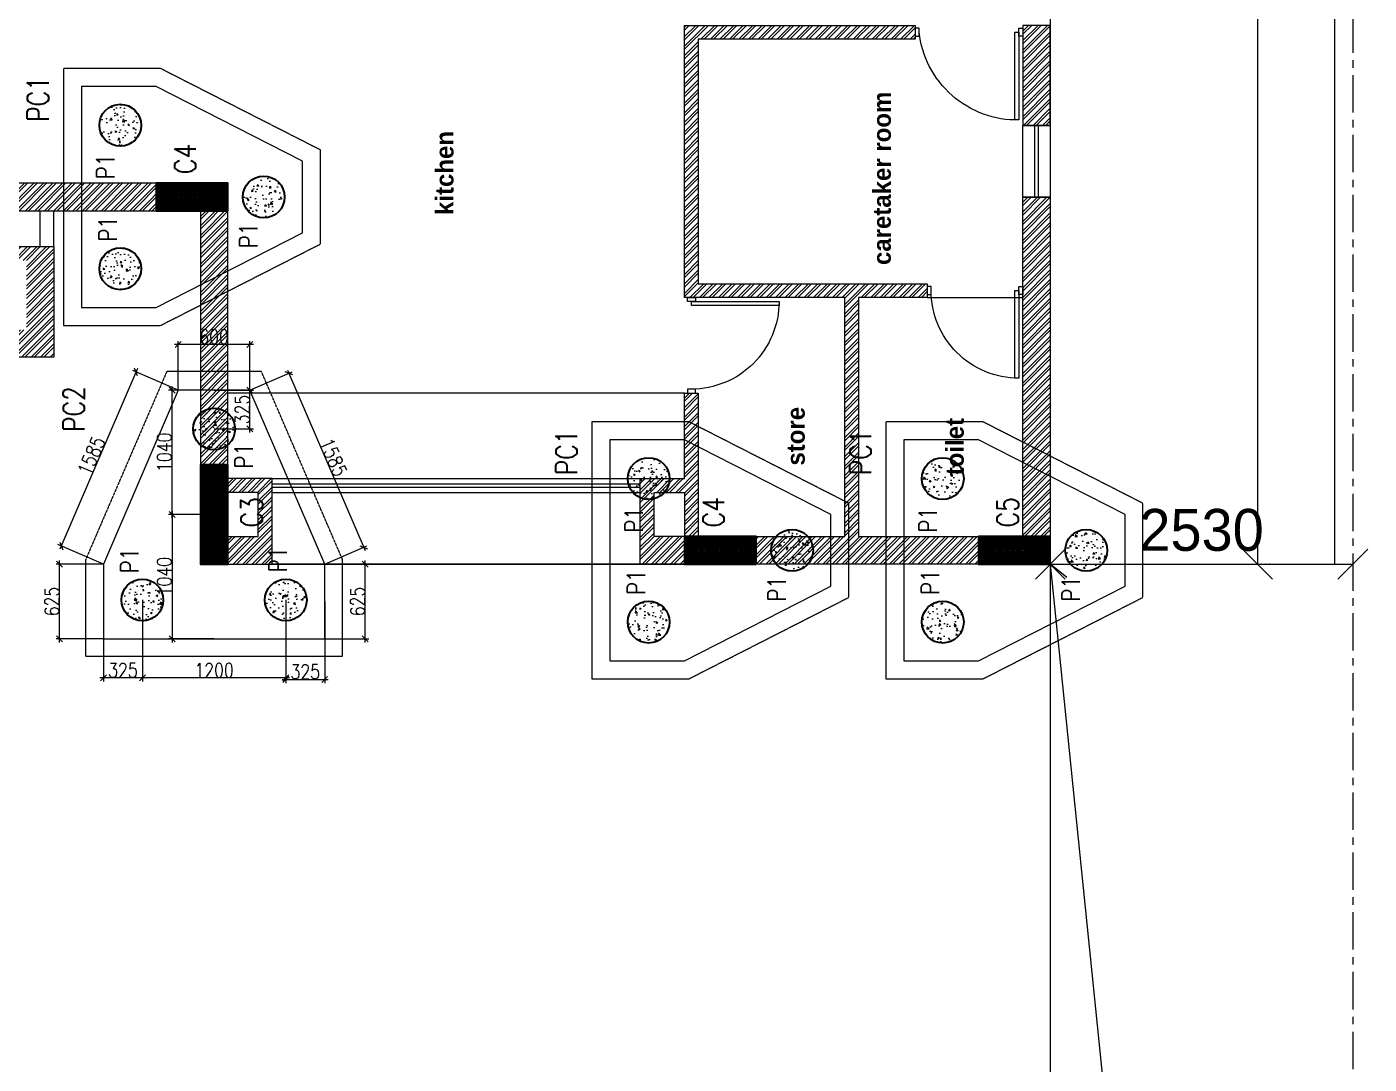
# Model space of a CAD drawing. Header units: metres. Extents: x 5205117 to 5948571, y 646915 to 1143748.
# Drawn here: x 5472852 to 5484081, y 1031083 to 1039757 of the extents above; entities that cross this region are included whole.
import ezdxf

# ---------------------------------------------------------------- set-up
doc = ezdxf.new("R2010")
doc.units = ezdxf.units.M
doc.header["$MEASUREMENT"] = 0
doc.header["$PDMODE"] = 35
doc.header["$PDSIZE"] = 10
for name, pattern in [('CENTER', [2, 1.25, -0.25, 0.25, -0.25]), ('DASHED', [0.75, 0.5, -0.25]), ('DOT2', [0.125, 0, -0.125]), ('HIDDEN', [0.375, 0.25, -0.125])]:
    doc.linetypes.add(name, pattern=pattern)
doc.layers.get('0').update_dxf_attribs({"color": 1, "linetype": 'DASHED', "lineweight": 30})
for name, color, linetype, lineweight in [('A-Center line', 1, 'CENTER', 9), ('dim start point', 10, 'Continuous', 0), ('S-COLUMN & WALL', 5, 'Continuous', 30), ('S-COLUMN_H', 250, 'Continuous', 0), ('S-FOUND-EXCAVATION', 253, 'HIDDEN', 0), ('S-FOUND-FOOTING', 7, 'Continuous', 15), ('S-PILE', 96, 'Continuous', 30), ('S-TEXT', 7, 'Continuous', 0), ('S-TEXT COL.', 1, 'Continuous', 0), ('S-TEXT PILE', 7, 'Continuous', 0)]:
    doc.layers.add(name, color=color, linetype=linetype, lineweight=lineweight)
doc.layers.add('A-GF', color=8, linetype='Continuous', lineweight=0, transparency=0.5)
doc.styles.add('C-ROOM', font='arial.ttf')
doc.styles.add('MtXpl_Century_Gothic', font='GOTHICB.TTF')
doc.styles.add('SETU 1', font='romans.shx', dxfattribs={"width": 0.8})
doc.styles.get("Standard").update_dxf_attribs({"font": 'GOTHIC.TTF'})
doc.dimstyles.new('A-DIM 100', dxfattribs={"dimscale": 100, "dimtxt": 2.5, "dimasz": 1.5, "dimexe": 1, "dimexo": 1, "dimgap": 0.5, "dimtad": 1, "dimdec": 0, "dimrnd": 5, "dimzin": 3, "dimdsep": 46, "dimtxsty": 'C-ROOM', "dimblk1": 'ARCHTICK', "dimblk2": 'ARCHTICK', "dimsah": 1, "dimcen": 1.5, "dimdle": 1, "dimclrd": 256, "dimclre": 256, "dimclrt": 256, "dimadec": 0, "dimazin": 0, "dimtfac": 0.6, "dimtdec": 0, "dimtofl": 0, "dimtmove": 1, "dimatfit": 3, "dimfxl": 1, "dimtolj": 1, "dimtzin": 0, "dimlwd": -1, "dimlwe": -1, "dimarcsym": 0})
doc.dimstyles.get("Standard").update_dxf_attribs({"dimtxt": 2, "dimasz": 1, "dimexe": 0, "dimexo": 0, "dimgap": 0.1, "dimtad": 1, "dimdsep": 46, "dimtxsty": 'Standard', "dimblk": 'OBLIQUE', "dimcen": 0.1, "dimclrd": 256, "dimclre": 256, "dimclrt": 256, "dimadec": 0, "dimazin": 0, "dimtfac": 1, "dimtofl": 0, "dimtmove": 1, "dimatfit": 2, "dimldrblk": 'OPEN90', "dimfxl": 1, "dimtolj": 1, "dimtzin": 0, "dimlwd": -1, "dimlwe": -1, "dimarcsym": 0})

# ---------------------------------------------------------------- blocks, each defined once
blk = doc.blocks.new('P2')
at = {"layer": 'S-PILE', "lineweight": 0}
h = blk.add_hatch(dxfattribs=at)
h.set_pattern_fill('AR-CONC', color=256, scale=20)
h.set_pattern_definition([(50, (0, 0), (143.4520365201507, -12.55042699651902), [15, -165]), (355, (0, 0), (-27.7502667226, 150.4384267400024), [12, -132]), (100.45144446, (11.9543362, -1.0458688), (115.7017693454224, 137.8879981937259), [12.74803839999999, -140.2284223999999]), (46.1842, (0, 40), (213.4482661343145, -33.10385615861531), [22.5, -247.5]), (96.63563549000003, (17.787349, 37.2413386), (186.9323891348456, 194.8237201549101), [19.1220684, -210.3427519999999]), (351.18416399, (0, 40), (186.9323890109546, 194.823720053998), [18, -198.0000002]), (21, (20, 30), (119.3814104236923, -80.52377813306776), [15, -165]), (326, (20, 30), (48.66306638431634, 145.0300090093706), [12, -132]), (71.45144474, (29.94845080000001, 23.2896852), (168.0444753459942, 64.50623056127077), [12.748038, -140.2284224]), (37.5, (0, 0), (2.431971063458133, 66.5787707662623), [0, -130.4, 0, -134, 0, -132.5]), (7.499999999999999, (0, 0), (52.61390748842972, 78.88234237647205), [0, -76.39999999999999, 0, -127.4, 0, -50.5]), (327.5, (-44.59999999999999, 0), (106.7644872344818, -4.510974346875951), [0, -50, 0, -156, 0, -207]), (317.5, (-64.6, 0), (116.6372338684772, 20.02099646646354), [0, -65, 0, -103.6, 0, -147])])
edge = h.paths.add_edge_path()
edge.add_arc((0, 0), 175, 0, 360)
at = {"layer": 'S-PILE'}
blk.add_circle((0, 0), 175, dxfattribs=at)
blk = doc.blocks.new('_Oblique')
at = {"color": 0, "linetype": 'ByBlock', "lineweight": -2}
blk.add_line((-0.5, -0.5), (0.5, 0.5), dxfattribs=at)
blk = doc.blocks.new('*D782')
at = {"layer": 'Defpoints', "color": 0, "transparency": 16777216}
for p in [(5474118.513258424, 1036719.562992622), (5473140.009849672, 1035416.260923596), (5473493.513245129, 1035264.426614345)]:
    blk.add_point(p, dxfattribs=at)
at = {"layer": 'S-TEXT', "transparency": 16777216}
blk.add_line((5473776.849365505, 1036898.962246632), (5473128.170347136, 1035388.695978834), dxfattribs=at)
at = {"layer": 'S-TEXT', "color": 9, "transparency": 16777216}
for p, q in [((5474118.513258424, 1036719.562992622), (5473737.444918207, 1036883.236804408)), ((5473493.513245129, 1035264.426614345), (5473112.444904911, 1035428.100426132))]:
    blk.add_line(p, q, dxfattribs=at)
at = {"layer": 'S-TEXT', "transparency": 16777216, "xscale": 50, "yscale": 50, "zscale": 50}
for p, rotation in [((5473765.009862968, 1036871.397301871), 66.75584747843311), ((5473140.009849672, 1035416.260923596), 246.7558474784331)]:
    blk.add_blockref('_Oblique', p, dxfattribs=dict(at, rotation=rotation))
at = {"layer": 'S-TEXT', "color": 0, "lineweight": 0, "transparency": 16777216, "insert": (5473392.785809338, 1036169.48136823), "char_height": 120, "attachment_point": 5, "rotation": 66.75584747843314, "style": 'SETU 1'}
blk.add_mtext('\\A1;1585', dxfattribs=at)
blk = doc.blocks.new('*D783')
at = {"layer": 'Defpoints', "color": 0, "transparency": 16777216}
for p in [(5474718.513258425, 1036719.562992622), (5475669.720585618, 1035404.536906764), (5475343.51324513, 1035264.426614346)]:
    blk.add_point(p, dxfattribs=at)
at = {"layer": 'S-TEXT', "color": 9, "transparency": 16777216}
for p, q in [((5474718.513258425, 1036719.562992622), (5475072.285543858, 1036871.512787151)), ((5475343.51324513, 1035264.426614346), (5475697.285530563, 1035416.376408876))]:
    blk.add_line(p, q, dxfattribs=at)
at = {"layer": 'S-TEXT', "transparency": 16777216}
blk.add_line((5475032.881096801, 1036887.238229983), (5475681.560087728, 1035376.971961821), dxfattribs=at)
at = {"layer": 'S-TEXT', "transparency": 16777216, "xscale": 50, "yscale": 50, "zscale": 50}
for p, rotation in [((5475044.720598914, 1036859.673285039), 113.2441516376176), ((5475669.720585618, 1035404.536906764), 293.2441516376176)]:
    blk.add_blockref('_Oblique', p, dxfattribs=dict(at, rotation=rotation))
at = {"layer": 'S-TEXT', "color": 0, "lineweight": 0, "transparency": 16777216, "insert": (5475416.944639643, 1036157.757350477), "char_height": 120, "attachment_point": 5, "rotation": 293.2441516376176, "style": 'SETU 1'}
blk.add_mtext('\\A1;1585', dxfattribs=at)
blk = doc.blocks.new('*D784')
at = {"layer": 'Defpoints', "color": 0, "transparency": 16777216}
for p in [(5474118.513258424, 1037100.261122314), (5474118.513258424, 1036719.562992621), (5474718.513258424, 1036719.562992621)]:
    blk.add_point(p, dxfattribs=at)
at = {"layer": 'S-TEXT', "transparency": 16777216}
blk.add_line((5474748.513258423, 1037100.261122314), (5474088.513258424, 1037100.261122314), dxfattribs=at)
at = {"layer": 'S-TEXT', "color": 9, "transparency": 16777216}
for p, q in [((5474118.513258424, 1036719.562992621), (5474118.513258424, 1037130.261122314)), ((5474718.513258424, 1036719.562992621), (5474718.513258424, 1037130.261122314))]:
    blk.add_line(p, q, dxfattribs=at)
at = {"layer": 'S-TEXT', "transparency": 16777216, "xscale": 50, "yscale": 50, "zscale": 50, "rotation": 180}
blk.add_blockref('_Oblique', (5474118.513258424, 1037100.261122314), dxfattribs=at)
at = {"layer": 'S-TEXT', "transparency": 16777216, "xscale": 50, "yscale": 50, "zscale": 50}
blk.add_blockref('_Oblique', (5474718.513258424, 1037100.261122314), dxfattribs=at)
at = {"layer": 'S-TEXT', "color": 0, "lineweight": 0, "transparency": 16777216, "insert": (5474418.513258424, 1037165.261122314), "char_height": 120, "attachment_point": 5, "style": 'SETU 1'}
blk.add_mtext('\\A1;600', dxfattribs=at)
blk = doc.blocks.new('*D735')
at = {"layer": 'Defpoints', "color": 0, "transparency": 16777216}
for p in [(5473818.513253276, 1034964.562992621), (5475018.513253277, 1034964.562992621), (5473818.513253276, 1034312.223429564)]:
    blk.add_point(p, dxfattribs=at)
at = {"layer": 'S-TEXT', "color": 9, "transparency": 16777216}
for p, q in [((5473818.513253276, 1034964.562992621), (5473818.513253276, 1034282.223429564)), ((5475018.513253277, 1034964.562992621), (5475018.513253277, 1034282.223429564))]:
    blk.add_line(p, q, dxfattribs=at)
at = {"layer": 'S-TEXT', "transparency": 16777216}
blk.add_line((5475048.513253277, 1034312.223429564), (5473788.513253277, 1034312.223429564), dxfattribs=at)
at = {"layer": 'S-TEXT', "transparency": 16777216, "xscale": 50, "yscale": 50, "zscale": 50, "rotation": 180}
blk.add_blockref('_Oblique', (5473818.513253276, 1034312.223429564), dxfattribs=at)
at = {"layer": 'S-TEXT', "transparency": 16777216, "xscale": 50, "yscale": 50, "zscale": 50}
blk.add_blockref('_Oblique', (5475018.513253277, 1034312.223429564), dxfattribs=at)
at = {"layer": 'S-TEXT', "color": 0, "lineweight": 0, "transparency": 16777216, "insert": (5474418.513253278, 1034377.223429564), "char_height": 120, "attachment_point": 5, "style": 'SETU 1'}
blk.add_mtext('\\A1;1200', dxfattribs=at)
blk = doc.blocks.new('*D785')
at = {"layer": 'Defpoints', "color": 0, "transparency": 16777216}
for p in [(5475343.51324513, 1035264.426614346), (5475683.36900693, 1035264.426614346), (5475343.51324513, 1034639.426566049)]:
    blk.add_point(p, dxfattribs=at)
at = {"layer": 'S-TEXT', "color": 9, "transparency": 16777216}
for p, q in [((5475343.51324513, 1035264.426614346), (5475713.369006931, 1035264.426614346)), ((5475343.51324513, 1034639.426566049), (5475713.369006931, 1034639.426566049))]:
    blk.add_line(p, q, dxfattribs=at)
at = {"layer": 'S-TEXT', "transparency": 16777216}
blk.add_line((5475683.36900693, 1034609.426566049), (5475683.36900693, 1035294.426614346), dxfattribs=at)
at = {"layer": 'S-TEXT', "transparency": 16777216, "xscale": 50, "yscale": 50, "zscale": 50}
for p, rotation in [((5475683.36900693, 1035264.426614346), 90), ((5475683.36900693, 1034639.426566049), 270)]:
    blk.add_blockref('_Oblique', p, dxfattribs=dict(at, rotation=rotation))
at = {"layer": 'S-TEXT', "color": 0, "lineweight": 0, "transparency": 16777216, "insert": (5475618.36900693, 1034951.926590196), "char_height": 120, "attachment_point": 5, "rotation": 90, "style": 'SETU 1'}
blk.add_mtext('\\A1;625', dxfattribs=at)
blk = doc.blocks.new('*D786')
at = {"layer": 'Defpoints', "color": 0, "transparency": 16777216}
for p in [(5473126.543059476, 1035264.426614346), (5473493.51324513, 1035264.426614346), (5473493.51324513, 1034639.426566049)]:
    blk.add_point(p, dxfattribs=at)
at = {"layer": 'S-TEXT', "color": 9, "transparency": 16777216}
for p, q in [((5473493.51324513, 1035264.426614346), (5473096.543059475, 1035264.426614346)), ((5473493.51324513, 1034639.426566049), (5473096.543059475, 1034639.426566049))]:
    blk.add_line(p, q, dxfattribs=at)
at = {"layer": 'S-TEXT', "transparency": 16777216}
blk.add_line((5473126.543059476, 1034609.426566049), (5473126.543059476, 1035294.426614346), dxfattribs=at)
at = {"layer": 'S-TEXT', "transparency": 16777216, "xscale": 50, "yscale": 50, "zscale": 50}
for p, rotation in [((5473126.543059476, 1035264.426614346), 90), ((5473126.543059476, 1034639.426566049), 270)]:
    blk.add_blockref('_Oblique', p, dxfattribs=dict(at, rotation=rotation))
at = {"layer": 'S-TEXT', "color": 0, "lineweight": 0, "transparency": 16777216, "insert": (5473061.543059475, 1034951.926590196), "char_height": 120, "attachment_point": 5, "rotation": 90, "style": 'SETU 1'}
blk.add_mtext('\\A1;625', dxfattribs=at)
blk = doc.blocks.new('*D787')
at = {"layer": 'Defpoints', "color": 0, "transparency": 16777216}
for p in [(5474418.513258424, 1035679.562992621), (5474067.835579374, 1034639.426566049), (5474418.513245129, 1034639.426566049)]:
    blk.add_point(p, dxfattribs=at)
at = {"layer": 'S-TEXT', "transparency": 16777216}
blk.add_line((5474067.835579374, 1035709.562992621), (5474067.835579374, 1034609.426566049), dxfattribs=at)
at = {"layer": 'S-TEXT', "color": 9, "transparency": 16777216}
for p, q in [((5474418.513258424, 1035679.562992621), (5474037.835579374, 1035679.562992621)), ((5474418.513245129, 1034639.426566049), (5474037.835579374, 1034639.426566049))]:
    blk.add_line(p, q, dxfattribs=at)
at = {"layer": 'S-TEXT', "transparency": 16777216, "xscale": 50, "yscale": 50, "zscale": 50}
for p, rotation in [((5474067.835579374, 1035679.562992621), 90), ((5474067.835579374, 1034639.426566049), 270)]:
    blk.add_blockref('_Oblique', p, dxfattribs=dict(at, rotation=rotation))
at = {"layer": 'S-TEXT', "color": 0, "lineweight": 0, "transparency": 16777216, "insert": (5474002.835579373, 1035159.494779334), "char_height": 120, "attachment_point": 5, "rotation": 90, "style": 'SETU 1'}
blk.add_mtext('\\A1;1040', dxfattribs=at)
blk = doc.blocks.new('*D788')
at = {"layer": 'Defpoints', "color": 0, "transparency": 16777216}
for p in [(5474067.835579374, 1036719.562992621), (5474418.513258425, 1036719.562992621), (5474418.513258424, 1035679.562992621)]:
    blk.add_point(p, dxfattribs=at)
at = {"layer": 'S-TEXT', "color": 9, "transparency": 16777216}
for p, q in [((5474418.513258425, 1036719.562992621), (5474037.835579374, 1036719.562992621)), ((5474418.513258424, 1035679.562992621), (5474037.835579374, 1035679.562992621))]:
    blk.add_line(p, q, dxfattribs=at)
at = {"layer": 'S-TEXT', "transparency": 16777216}
blk.add_line((5474067.835579374, 1035649.562992621), (5474067.835579374, 1036749.562992621), dxfattribs=at)
at = {"layer": 'S-TEXT', "transparency": 16777216, "xscale": 50, "yscale": 50, "zscale": 50}
for p, rotation in [((5474067.835579374, 1036719.562992621), 90), ((5474067.835579374, 1035679.562992621), 270)]:
    blk.add_blockref('_Oblique', p, dxfattribs=dict(at, rotation=rotation))
at = {"layer": 'S-TEXT', "color": 0, "lineweight": 0, "transparency": 16777216, "insert": (5474002.835579373, 1036199.562992619), "char_height": 120, "attachment_point": 5, "rotation": 90, "style": 'SETU 1'}
blk.add_mtext('\\A1;1040', dxfattribs=at)
blk = doc.blocks.new('*D789')
at = {"layer": 'Defpoints', "color": 0, "transparency": 16777216}
for p in [(5475018.513253277, 1034964.562992621), (5475343.513245128, 1034952.068676055), (5475343.513245128, 1034299.729112999)]:
    blk.add_point(p, dxfattribs=at)
at = {"layer": 'S-TEXT', "color": 9, "transparency": 16777216}
for p, q in [((5475018.513253277, 1034964.562992621), (5475018.513253277, 1034269.729112999)), ((5475343.513245128, 1034952.068676055), (5475343.513245128, 1034269.729112999))]:
    blk.add_line(p, q, dxfattribs=at)
at = {"layer": 'S-TEXT', "transparency": 16777216}
blk.add_line((5474988.513253277, 1034299.729112999), (5475373.513245129, 1034299.729112999), dxfattribs=at)
at = {"layer": 'S-TEXT', "transparency": 16777216, "xscale": 50, "yscale": 50, "zscale": 50, "rotation": 180}
blk.add_blockref('_Oblique', (5475018.513253277, 1034299.729112999), dxfattribs=at)
at = {"layer": 'S-TEXT', "transparency": 16777216, "xscale": 50, "yscale": 50, "zscale": 50}
blk.add_blockref('_Oblique', (5475343.513245128, 1034299.729112999), dxfattribs=at)
at = {"layer": 'S-TEXT', "color": 0, "lineweight": 0, "transparency": 16777216, "insert": (5475181.013249202, 1034364.729112999), "char_height": 120, "attachment_point": 5, "style": 'SETU 1'}
blk.add_mtext('\\A1;325', dxfattribs=at)
blk = doc.blocks.new('*D736')
at = {"layer": 'Defpoints', "color": 0, "transparency": 16777216}
for p in [(5473493.51327172, 1034964.562992621), (5473818.513263571, 1034964.562992621), (5473493.51327172, 1034312.22342957)]:
    blk.add_point(p, dxfattribs=at)
at = {"layer": 'S-TEXT', "color": 9, "transparency": 16777216}
for p, q in [((5473493.51327172, 1034964.562992621), (5473493.51327172, 1034282.22342957)), ((5473818.513263571, 1034964.562992621), (5473818.513263571, 1034282.22342957))]:
    blk.add_line(p, q, dxfattribs=at)
at = {"layer": 'S-TEXT', "transparency": 16777216}
blk.add_line((5473848.51326357, 1034312.22342957), (5473463.513271719, 1034312.22342957), dxfattribs=at)
at = {"layer": 'S-TEXT', "transparency": 16777216, "xscale": 50, "yscale": 50, "zscale": 50, "rotation": 180}
blk.add_blockref('_Oblique', (5473493.51327172, 1034312.22342957), dxfattribs=at)
at = {"layer": 'S-TEXT', "transparency": 16777216, "xscale": 50, "yscale": 50, "zscale": 50}
blk.add_blockref('_Oblique', (5473818.513263571, 1034312.22342957), dxfattribs=at)
at = {"layer": 'S-TEXT', "color": 0, "lineweight": 0, "transparency": 16777216, "insert": (5473656.013267645, 1034377.22342957), "char_height": 120, "attachment_point": 5, "style": 'SETU 1'}
blk.add_mtext('\\A1;325', dxfattribs=at)
blk = doc.blocks.new('*D790')
at = {"layer": 'Defpoints', "color": 0, "transparency": 16777216}
for p in [(5474418.513258425, 1036719.562992621), (5474718.513258425, 1036719.562992621), (5474418.513258425, 1036394.562992621)]:
    blk.add_point(p, dxfattribs=at)
at = {"layer": 'S-TEXT', "color": 9, "transparency": 16777216}
for p, q in [((5474418.513258425, 1036719.562992621), (5474748.513258425, 1036719.562992621)), ((5474418.513258425, 1036394.562992621), (5474748.513258425, 1036394.562992621))]:
    blk.add_line(p, q, dxfattribs=at)
at = {"layer": 'S-TEXT', "transparency": 16777216}
blk.add_line((5474718.513258425, 1036364.562992621), (5474718.513258425, 1036749.562992621), dxfattribs=at)
at = {"layer": 'S-TEXT', "transparency": 16777216, "xscale": 50, "yscale": 50, "zscale": 50}
for p, rotation in [((5474718.513258425, 1036719.562992621), 90), ((5474718.513258425, 1036394.562992621), 270)]:
    blk.add_blockref('_Oblique', p, dxfattribs=dict(at, rotation=rotation))
at = {"layer": 'S-TEXT', "color": 0, "lineweight": 0, "transparency": 16777216, "insert": (5474653.513258424, 1036557.062992619), "char_height": 120, "attachment_point": 5, "rotation": 90, "style": 'SETU 1'}
blk.add_mtext('\\A1;325', dxfattribs=at)
blk = doc.blocks.new('*D802')
at = {"layer": 'Defpoints', "color": 0, "ltscale": 5, "transparency": 16777216}
for p in [(5481413.513258424, 1035264.562977356), (5483943.52251288, 1035264.562977356), (5483943.52251288, 1035264.562977356)]:
    blk.add_point(p, dxfattribs=at)
at = {"layer": 'dim start point', "color": 1, "ltscale": 5, "transparency": 16777216}
blk.add_line((5481413.513258424, 1035264.562977356), (5483943.52251288, 1035264.562977356), dxfattribs=at)
at = {"layer": 'dim start point', "color": 1, "ltscale": 5, "transparency": 16777216, "xscale": 250, "yscale": 250, "zscale": 250, "rotation": 180}
blk.add_blockref('_Oblique', (5481413.513258424, 1035264.562977356), dxfattribs=at)
at = {"layer": 'dim start point', "color": 1, "ltscale": 5, "transparency": 16777216, "xscale": 250, "yscale": 250, "zscale": 250}
blk.add_blockref('_Oblique', (5483943.52251288, 1035264.562977356), dxfattribs=at)
at = {"layer": 'dim start point', "color": 1, "ltscale": 5, "transparency": 16777216, "insert": (5482678.517885651, 1035548.366512366), "char_height": 350, "attachment_point": 5}
blk.add_mtext('\\A1;2530', dxfattribs=at)
blk = doc.blocks.new('_Open90')
at = {"color": 0, "linetype": 'ByBlock', "lineweight": -2}
for p, q in [((-0.5, 0.5), (0, 0)), ((0, 0), (-1, 0)), ((0, 0), (-0.5, -0.5))]:
    blk.add_line(p, q, dxfattribs=at)
blk = doc.blocks.new('*D803')
at = {"layer": 'Defpoints', "color": 0, "ltscale": 5, "transparency": 16777216}
for p in [(5481113.513258425, 1035264.562977356), (5481113.513258425, 1010325.266908868), (5481413.513258427, 1010325.266908868)]:
    blk.add_point(p, dxfattribs=at)
at = {"layer": 'dim start point', "linetype": 'DOT2', "ltscale": 5, "transparency": 16777216}
for p, q in [((5481113.513258425, 1035264.562977356), (5481413.513258427, 1035264.562977356)), ((5481113.513258425, 1010325.266908868), (5481413.513258427, 1010325.266908868))]:
    blk.add_line(p, q, dxfattribs=at)
at = {"layer": 'dim start point', "color": 1, "ltscale": 5, "transparency": 16777216}
blk.add_line((5481413.513258427, 1035264.562977356), (5481413.513258427, 1010325.266908868), dxfattribs=at)
at = {"layer": 'dim start point', "color": 1, "ltscale": 5, "transparency": 16777216, "xscale": 250, "yscale": 250, "zscale": 250}
for p, rotation in [((5481413.513258427, 1035264.562977356), 90), ((5481413.513258427, 1010325.266908868), 270)]:
    blk.add_blockref('_Oblique', p, dxfattribs=dict(at, rotation=rotation))
at = {"layer": 'dim start point', "color": 1, "ltscale": 5, "transparency": 16777216, "insert": (5481129.709723416, 1022794.914943111), "char_height": 350, "attachment_point": 5, "rotation": 90}
blk.add_mtext('\\A1;24939', dxfattribs=at)
blk = doc.blocks.new('*D804')
at = {"layer": 'Defpoints', "color": 0, "ltscale": 5, "transparency": 16777216}
for p in [(5481413.513258423, 1035264.562977355), (5483943.52251288, 1010325.266908868), (5483943.52251288, 1010325.266908868)]:
    blk.add_point(p, dxfattribs=at)
at = {"layer": 'dim start point', "color": 1, "ltscale": 5, "transparency": 16777216}
blk.add_line((5481413.513258423, 1035264.562977355), (5483943.52251288, 1010325.266908868), dxfattribs=at)
at = {"layer": 'dim start point', "color": 1, "ltscale": 5, "transparency": 16777216, "xscale": 250, "yscale": 250, "zscale": 250}
for p, rotation in [((5481413.513258423, 1035264.562977355), 95.79265036798506), ((5483943.52251288, 1010325.266908868), 275.792650367985)]:
    blk.add_blockref('_Oblique', p, dxfattribs=dict(at, rotation=rotation))
at = {"layer": 'dim start point', "color": 1, "ltscale": 5, "transparency": 16777216, "insert": (5482960.872224358, 1022823.558858642), "char_height": 350, "attachment_point": 5, "rotation": 275.79265036798506}
blk.add_mtext('\\A1;25067', dxfattribs=at)
blk = doc.blocks.new('*D809')
at = {"layer": 'Defpoints', "color": 0, "ltscale": 5, "transparency": 16777216}
for p in [(5483263.570157437, 1053334.562977357), (5483146.956421428, 1035264.562977357), (5483263.570157437, 1035264.562977357)]:
    blk.add_point(p, dxfattribs=at)
at = {"layer": 'dim start point', "linetype": 'DOT2', "ltscale": 5, "transparency": 16777216}
for p, q in [((5483263.570157437, 1053334.562977357), (5483146.956421428, 1053334.562977357)), ((5483263.570157437, 1035264.562977357), (5483146.956421428, 1035264.562977357))]:
    blk.add_line(p, q, dxfattribs=at)
at = {"layer": 'dim start point', "color": 1, "ltscale": 5, "transparency": 16777216}
blk.add_line((5483146.956421428, 1053334.562977357), (5483146.956421428, 1035264.562977357), dxfattribs=at)
at = {"layer": 'dim start point', "color": 1, "ltscale": 5, "transparency": 16777216, "xscale": 250, "yscale": 250, "zscale": 250}
for p, rotation in [((5483146.956421428, 1053334.562977357), 90), ((5483146.956421428, 1035264.562977357), 270)]:
    blk.add_blockref('_Oblique', p, dxfattribs=dict(at, rotation=rotation))
at = {"layer": 'dim start point', "color": 1, "ltscale": 5, "transparency": 16777216, "insert": (5482863.152886418, 1044299.562977355), "char_height": 350, "attachment_point": 5, "rotation": 90}
blk.add_mtext('\\A1;18070', dxfattribs=at)

msp = doc.modelspace()

# ---------------------------------------------------------------- hatches: boundary and pattern name
at = {"layer": 'A-GF', "ltscale": 5}
h = msp.add_hatch(dxfattribs=at)
h.set_pattern_fill('ANSI32', color=256, scale=150)
h.set_pattern_definition([(45.00000000000002, (1613796.588043014, 637511.844086546), (-39.77475644174333, 39.77475644174326), []), (45.00000000000002, (1613823.104547264, 637511.844086546), (-39.77475644174333, 39.77475644174326), [])])
h.paths.add_polyline_path([(5468713.513258424, 1050679.562977356), (5473303.513258423, 1050679.562977356), (5473303.513258423, 1050909.562977356), (5470703.513258423, 1050909.562977356), (5470703.513258423, 1054604.562977356), (5470588.513258424, 1054604.562977356), (5470588.513258424, 1052039.562977356), (5470473.513258424, 1052039.562977356), (5470473.513258424, 1050909.562977356), (5468713.513258424, 1050909.562977356), (5468713.513258424, 1051809.562977356), (5469323.513258424, 1051809.562977356), (5469323.513258424, 1052039.562977356), (5468713.513258424, 1052039.562977356), (5468713.513258424, 1054489.562977356), (5469738.513258423, 1054489.562977356), (5469738.513258423, 1054604.562977355), (5468713.513258424, 1054604.562977356), (5468713.513258424, 1056204.562977356), (5470588.513258424, 1056204.562977356), (5470588.513258424, 1055604.562977356), (5470703.513258423, 1055604.562977356), (5470703.513258423, 1056434.562977356), (5468483.513258424, 1056434.562977356), (5468483.513258424, 1047599.562977356), (5472778.513258425, 1047599.562977356), (5472778.513258425, 1047829.562977356), (5468713.513258424, 1047829.562977356)])
h.paths.add_polyline_path([(5469198.513258423, 1038449.562977356), (5469198.513258423, 1041369.562977356), (5468713.513258424, 1041369.562977356), (5468713.513258424, 1038449.562977356)], flags=16)
h.paths.add_polyline_path([(5468483.513258424, 1041599.562977356), (5468483.513258424, 1038219.562977356), (5469313.513258423, 1038219.562977356), (5469313.513258423, 1041599.562977356)])
h.paths.add_polyline_path([(5468968.513258423, 1037224.562977356), (5468713.513258424, 1037224.562977356), (5468713.513258424, 1037804.562977356), (5468968.513258423, 1037804.562977356)], flags=16)
h.paths.add_polyline_path([(5468483.513258424, 1037919.562977356), (5469083.513258424, 1037919.562977356), (5469083.513258424, 1036994.562977356), (5468483.513258424, 1036994.562977356)])
h.paths.add_polyline_path([(5472593.513258424, 1037804.562977356), (5472848.513258424, 1037804.562977356), (5472848.513258424, 1037224.562977356), (5472593.513258424, 1037224.562977356)], flags=16)
h.paths.add_polyline_path([(5473078.513258424, 1036994.562977356), (5472478.513258423, 1036994.562977356), (5472478.513258423, 1037919.562977356), (5473078.513258424, 1037919.562977356)], flags=17)
h.paths.add_polyline_path([(5474533.513258424, 1038449.562977356), (5472248.513258423, 1038449.562977356), (5472248.513258423, 1038219.562977356), (5474303.513258424, 1038219.562977356), (5474303.513258424, 1035264.562977356), (5474903.513258424, 1035264.562977356), (5474903.513258424, 1035979.562977356), (5474533.513258424, 1035979.562977356)])
h.paths.add_polyline_path([(5474788.513258423, 1035494.562977356), (5474788.513258423, 1035864.562977356), (5474533.513258424, 1035864.562977356), (5474533.513258424, 1035494.562977356)], flags=16)
h.paths.add_polyline_path([(5478353.513258423, 1039769.562977356), (5480283.513258423, 1039769.562977359), (5480283.513258423, 1039654.562977359), (5478468.513258424, 1039654.562977357), (5478468.513258424, 1037609.562977356), (5480383.513258423, 1037609.562977356), (5480383.513258423, 1037494.562977356), (5479808.513258424, 1037494.562977356), (5479808.513258424, 1035494.562977356), (5481183.513258423, 1035494.562977356), (5481183.513258423, 1038332.062977356), (5481413.513258424, 1038332.062977356), (5481413.513258424, 1035264.562977356), (5477983.513258423, 1035264.562977356), (5477983.513258423, 1035979.562977356), (5478353.513258423, 1035979.562977356), (5478353.513258423, 1036694.562977356), (5478468.513258424, 1036694.562977356), (5478468.513258424, 1035494.562977356), (5479693.513258423, 1035494.562977356), (5479693.513258423, 1037494.562977356), (5478353.513258423, 1037494.562977356)])
h.paths.add_polyline_path([(5478098.513258422, 1035494.562977356), (5478098.513258422, 1035864.562977356), (5478353.513258423, 1035864.562977356), (5478353.513258423, 1035494.562977356)], flags=16)
h.paths.add_polyline_path([(5474303.513258424, 1048429.562977357), (5474303.513258424, 1047599.562977356), (5475933.513258423, 1047599.562977356), (5475933.513258423, 1048429.562977357)])
h.paths.add_polyline_path([(5477548.513258424, 1048429.562977357), (5477433.513258423, 1048429.562977357), (5477433.513258423, 1047599.562977356), (5481413.513258424, 1047599.562977356), (5481413.513258424, 1050909.562977356), (5477433.513258423, 1050909.562977356), (5477433.513258423, 1049329.562977356), (5477548.513258424, 1049329.562977356), (5477548.513258424, 1050794.562977356), (5481183.513258423, 1050794.562977356), (5481183.513258423, 1047829.562977356), (5479543.513258423, 1047829.562977356), (5479543.513258423, 1049444.562977356), (5478448.513258423, 1049444.562977356), (5478448.513258423, 1049329.562977356), (5479428.513258424, 1049329.562977356), (5479428.513258424, 1047829.562977356), (5477548.513258424, 1047829.562977356)])
h.paths.add_polyline_path([(5475703.513258423, 1048199.562977357), (5475703.513258423, 1047714.562977356), (5474533.513258424, 1047714.562977356), (5474533.513258424, 1048199.562977357)], flags=16)
h.paths.add_polyline_path([(5477548.513258424, 1053104.562977356), (5477548.513258424, 1052849.562977356), (5478353.513258423, 1052849.562977356), (5478353.513258423, 1053104.562977356)], flags=16)
h.paths.add_polyline_path([(5475933.513258423, 1052734.562977356), (5475333.513258424, 1052734.562977356), (5475333.513258424, 1053334.562977356), (5478583.513258422, 1053334.562977356), (5478583.513258422, 1052734.562977356), (5477433.513258423, 1052734.562977356), (5477433.513258423, 1053104.562977356), (5475933.513258423, 1053104.562977356)])
h.paths.add_polyline_path([(5475703.513258423, 1053104.562977356), (5475448.513258424, 1053104.562977356), (5475448.513258424, 1052849.562977356), (5475703.513258423, 1052849.562977356)], flags=16)
h.paths.add_polyline_path([(5475933.513258423, 1050679.562977356), (5474303.513258424, 1050679.562977356), (5474303.513258424, 1055604.562977356), (5473933.513258424, 1055604.562977356), (5473933.513258424, 1056434.562977356), (5474533.513258424, 1056434.562977356), (5474533.513258424, 1050909.562977356), (5475933.513258423, 1050909.562977356)])
h.paths.add_polyline_path([(5474048.513258424, 1055834.562977356), (5474048.513258424, 1056204.562977356), (5474303.513258424, 1056204.562977356), (5474303.513258424, 1055834.562977356)], flags=16)
h.paths.add_polyline_path([(5472778.513258425, 1049554.562977356), (5469813.513258424, 1049554.562977356), (5469813.513258424, 1048954.562977356), (5472778.513258425, 1048954.562977356)], flags=17)
h.paths.add_polyline_path([(5472548.513258423, 1049439.562977356), (5470043.513258424, 1049439.562977356), (5470043.513258424, 1049069.562977356), (5472548.513258423, 1049069.562977356)], flags=16)
h.paths.add_polyline_path([(5474533.513258424, 1040769.562977356), (5474533.513258422, 1041369.562977356), (5478353.513258423, 1041369.562977356), (5478353.513258423, 1040769.562977356), (5478583.513258423, 1040769.562977356), (5478583.513258423, 1041369.562977356), (5481183.513258423, 1041369.562977356), (5481183.513258423, 1040769.562977356), (5481413.513258424, 1040769.562977356), (5481413.513258424, 1041599.562977356), (5474303.513258422, 1041599.562977356), (5474303.513258424, 1040769.562977356)])
h.paths.add_polyline_path([(5481413.513258423, 1038932.062977355), (5481413.513258423, 1039769.562977356), (5481183.513258423, 1039769.562977356), (5481183.513258423, 1038932.062977355)], flags=17)
at = {"layer": 'A-GF', "ltscale": 100}
h = msp.add_hatch(dxfattribs=at)
h.set_pattern_fill('ANSI31', color=256, scale=75.00000000000001, angle=180)
h.set_pattern_definition([(224.9999999999999, (1771839.866580646, 846817.7886967286), (6.629126073623886, -6.629126073623883), [])])
h.paths.add_polyline_path([(5478353.513258423, 1052734.562977356), (5478353.513258423, 1053334.562977356), (5478583.513258422, 1053334.562977356), (5478583.513258422, 1052734.562977356)])
h.paths.add_polyline_path([(5481413.513258423, 1041369.562977356), (5481413.513258423, 1041599.562977356), (5480813.513258423, 1041599.562977356), (5480813.513258423, 1041369.562977356)])
h.paths.add_polyline_path([(5480813.513258423, 1035264.562977356), (5480813.513258423, 1035494.562977356), (5481413.513258423, 1035494.562977356), (5481413.513258423, 1035264.562977356)])
h.paths.add_polyline_path([(5474303.513258422, 1035264.562977356), (5474533.513258422, 1035264.562977356), (5474533.513258424, 1036094.562977356), (5474303.513258424, 1036094.562977356)])
h.paths.add_polyline_path([(5473933.513258424, 1038219.562977356), (5473933.513258424, 1038449.562977356), (5474533.513258424, 1038449.562977356), (5474533.513258424, 1038219.562977356)])
h.paths.add_polyline_path([(5468483.513258424, 1038219.562977356), (5468483.513258424, 1038449.562977356), (5469313.513258423, 1038449.562977356), (5469313.513258423, 1038219.562977356)])
h.paths.add_polyline_path([(5474303.513258424, 1048429.562977357), (5474533.513258424, 1048429.562977357), (5474533.513258424, 1047599.562977356), (5474303.513258424, 1047599.562977356)])
h.paths.add_polyline_path([(5480813.513258424, 1047599.562977356), (5480813.513258424, 1047829.562977356), (5481413.513258424, 1047829.562977356), (5481413.513258424, 1047599.562977356)])
h.paths.add_polyline_path([(5481183.513258423, 1050909.562977356), (5481413.513258424, 1050909.562977356), (5481413.513258424, 1050309.562977356), (5481183.513258423, 1050309.562977356)])
h.paths.add_polyline_path([(5468483.513258424, 1052409.562977356), (5468713.513258424, 1052409.562977356), (5468713.513258424, 1051809.562977356), (5468483.513258424, 1051809.562977356)])
h.paths.add_polyline_path([(5468483.513258424, 1048429.562977357), (5468713.513258424, 1048429.562977357), (5468713.513258424, 1047599.562977356), (5468483.513258424, 1047599.562977356)])
h.paths.add_polyline_path([(5468483.513258424, 1056434.562977356), (5468713.513258424, 1056434.562977356), (5468713.513258424, 1055834.562977356), (5468483.513258424, 1055834.562977356)])
h.paths.add_polyline_path([(5474533.513258424, 1056434.562977356), (5474533.513258424, 1056204.562977356), (5473933.513258424, 1056204.562977356), (5473933.513258424, 1056434.562977356)])
h.paths.add_polyline_path([(5474303.513258424, 1051279.562977356), (5474533.513258424, 1051279.562977356), (5474533.513258424, 1050679.562977356), (5474303.513258424, 1050679.562977356)])
h.paths.add_polyline_path([(5475933.513258423, 1053334.055524636), (5475333.513258424, 1053334.055524636), (5475333.513258424, 1053104.055524636), (5475933.513258423, 1053104.055524636)])
h.paths.add_polyline_path([(5474303.513258424, 1040769.562977356), (5474303.513258424, 1041599.562977356), (5474533.513258424, 1041599.562977356), (5474533.513258424, 1040769.562977356)])
h.paths.add_polyline_path([(5468713.513258424, 1041599.562977356), (5468713.513258424, 1040769.562977356), (5468483.513258424, 1040769.562977356), (5468483.513258424, 1041599.562977356)])
h.paths.add_polyline_path([(5478353.513258423, 1035264.562977356), (5478353.513258423, 1035494.562977356), (5478953.513258423, 1035494.562977356), (5478953.513258423, 1035264.562977356)])
h.paths.add_polyline_path([(5478353.513258423, 1041369.562977356), (5478353.513258423, 1041599.562977356), (5478953.513258423, 1041599.562977356), (5478953.513258423, 1041369.562977356)])
h.paths.add_polyline_path([(5477433.513258423, 1047599.562977356), (5477433.513258423, 1047829.562977356), (5478033.513258424, 1047829.562977356), (5478033.513258424, 1047599.562977356)])
at = {"layer": 'S-COLUMN_H'}
h = msp.add_hatch(color=256, dxfattribs=at)
h.dxf.hatch_style = 1
h.paths.add_polyline_path([(5474533.513258422, 1038219.562977356), (5474533.513258422, 1038449.562977356), (5473933.513258423, 1038449.562977356), (5473933.513258423, 1038219.562977356)])
h = msp.add_hatch(color=256, dxfattribs=at)
h.dxf.hatch_style = 1
h.paths.add_polyline_path([(5474533.513258421, 1036094.562977356), (5474303.513258422, 1036094.562977356), (5474303.513258422, 1035264.562977356), (5474533.513258421, 1035264.562977356)])
h = msp.add_hatch(color=256, dxfattribs=at)
h.dxf.hatch_style = 1
h.paths.add_polyline_path([(5478953.513258423, 1035264.562977356), (5478953.513258423, 1035494.562977356), (5478353.513258423, 1035494.562977356), (5478353.513258423, 1035264.562977356)])
h = msp.add_hatch(color=256, dxfattribs=at)
h.dxf.hatch_style = 1
h.paths.add_polyline_path([(5481413.513258423, 1035264.562977356), (5481413.513258423, 1035494.562977356), (5480813.513258423, 1035494.562977356), (5480813.513258423, 1035264.562977356)])

# ---------------------------------------------------------------- linework, layer by layer
at = {"layer": 'A-Center line', "ltscale": 250}
msp.add_line((5483943.52251288, 1068353.512279649), (5483943.52251288, 1009894.100999238), dxfattribs=at)
at = {"layer": 'A-GF', "ltscale": 10}
for p, q in [((5480283.513258423, 1039745.396310692), (5480283.513258423, 1039678.729644025)), ((5480316.846591756, 1039745.396310692), (5480283.513258423, 1039745.396310692)), ((5480316.846591756, 1039678.729644025), (5480316.846591756, 1039745.396310692)), ((5481150.17992509, 1039678.729644025), (5481150.17992509, 1039745.396310692)), ((5481150.17992509, 1039745.396310692), (5481183.513258423, 1039745.396310692)), ((5481183.513258423, 1039745.396310692), (5481183.513258423, 1039678.729644025)), ((5480283.513258423, 1039678.729644025), (5480316.846591756, 1039678.729644025)), ((5481116.846591756, 1038978.729644025), (5481116.846591756, 1039712.062977359)), ((5481116.846591756, 1039712.062977359), (5481150.17992509, 1039712.062977359)), ((5481150.17992509, 1039712.062977359), (5481150.17992509, 1038978.729644025)), ((5481183.513258423, 1039678.729644025), (5481150.17992509, 1039678.729644025)), ((5481150.17992509, 1038978.729644025), (5481116.846591756, 1038978.729644025)), ((5480383.513258423, 1037585.396310691), (5480383.513258423, 1037518.729644024)), ((5480416.846591756, 1037585.396310691), (5480383.513258423, 1037585.396310691)), ((5480383.513258423, 1037518.729644024), (5480416.846591756, 1037518.729644024)), ((5480416.846591756, 1037518.729644024), (5480416.846591756, 1037585.396310691)), ((5481116.846591756, 1036818.729644024), (5481116.846591756, 1037552.062977357)), ((5481116.846591756, 1037552.062977357), (5481150.17992509, 1037552.062977357)), ((5481150.17992509, 1037518.729644024), (5481150.17992509, 1037585.396310691)), ((5481150.17992509, 1037585.396310691), (5481183.513258423, 1037585.396310691)), ((5481150.17992509, 1037552.062977357), (5481150.17992509, 1036818.729644024)), ((5481183.513258423, 1037518.729644024), (5481150.17992509, 1037518.729644024)), ((5481183.513258423, 1037585.396310691), (5481183.513258423, 1037518.729644024)), ((5478377.67992509, 1037494.562977356), (5478444.346591756, 1037494.562977356)), ((5478377.67992509, 1037461.229644023), (5478377.67992509, 1037494.562977356)), ((5478444.346591756, 1037461.229644023), (5478377.67992509, 1037461.229644023)), ((5478411.013258424, 1037461.229644023), (5479144.346591756, 1037461.229644023)), ((5478411.013258424, 1037427.896310689), (5478411.013258424, 1037461.229644023)), ((5479144.346591756, 1037427.896310689), (5478411.013258424, 1037427.896310689)), ((5478444.346591756, 1037494.562977356), (5478444.346591756, 1037461.229644023)), ((5479144.346591756, 1037461.229644023), (5479144.346591756, 1037427.896310689)), ((5478444.346591756, 1036727.896310689), (5478377.67992509, 1036727.896310689)), ((5478377.67992509, 1036727.896310689), (5478377.67992509, 1036694.562977356)), ((5478444.346591756, 1036694.562977356), (5478444.346591756, 1036727.896310689)), ((5481150.17992509, 1036818.729644024), (5481116.846591756, 1036818.729644024)), ((5478377.67992509, 1036694.562977356), (5478444.346591756, 1036694.562977356))]:
    msp.add_line(p, q, dxfattribs=at)
at = {"layer": 'A-GF', "ltscale": 5}
for p, q in [((5481413.513258424, 1038932.062977355), (5481183.513258423, 1038932.062977355)), ((5481183.513258423, 1038332.062977356), (5481183.513258423, 1038932.062977355)), ((5481283.513258423, 1038332.062977356), (5481283.513258423, 1038932.062977355)), ((5481313.513258424, 1038332.062977356), (5481313.513258424, 1038932.062977355)), ((5481413.513258423, 1038932.062977355), (5481413.513258424, 1038332.062977356)), ((5481413.513258424, 1038332.062977356), (5481183.513258423, 1038332.062977356)), ((5472963.513258423, 1037919.562977356), (5472963.513258423, 1038219.562977356)), ((5473078.513258424, 1037919.562977356), (5473078.513258424, 1038219.562977356)), ((5480383.513258423, 1037494.562977355), (5481183.513258423, 1037494.562977355)), ((5478353.513258423, 1036694.562977356), (5474533.513258424, 1036694.562977356)), ((5474903.513258424, 1035979.562977356), (5477983.513258423, 1035979.562977356)), ((5474903.513258424, 1035937.062977356), (5477983.513258423, 1035937.062977356)), ((5474903.513258424, 1035907.062977356), (5477983.513258423, 1035907.062977356)), ((5474903.513258424, 1035864.562977356), (5477983.513258423, 1035864.562977356)), ((5478353.513258423, 1035264.562977356), (5474903.513258424, 1035264.562977356)), ((5474903.513258424, 1035264.562977356), (5478353.513258423, 1035264.562977356))]:
    msp.add_line(p, q, dxfattribs=at)
at = {"layer": 'A-GF', "ltscale": 10}
msp.add_lwpolyline([(5481413.513258424, 1035264.562977356), (5483793.483967271, 1035264.562977356), (5483793.483967271, 1041599.562977356), (5481413.513258424, 1041599.562977356)], close=True, dxfattribs=at)
at = {"layer": 'A-GF', "ltscale": 5}
for points in [[(5478353.513258423, 1039769.562977356), (5480283.513258423, 1039769.562977359), (5480283.513258423, 1039654.562977359), (5478468.513258424, 1039654.562977357), (5478468.513258424, 1037609.562977356), (5480383.513258423, 1037609.562977356), (5480383.513258423, 1037494.562977356), (5479808.513258424, 1037494.562977356), (5479808.513258424, 1035494.562977356), (5481183.513258423, 1035494.562977356), (5481183.513258423, 1038332.062977356), (5481413.513258424, 1038332.062977356), (5481413.513258424, 1035264.562977356), (5477983.513258423, 1035264.562977356), (5477983.513258423, 1035979.562977356), (5478353.513258423, 1035979.562977356), (5478353.513258423, 1036694.562977356), (5478468.513258424, 1036694.562977356), (5478468.513258424, 1035494.562977356), (5479693.513258423, 1035494.562977356), (5479693.513258423, 1037494.562977356), (5478353.513258423, 1037494.562977356)], [(5481413.513258423, 1038932.062977355), (5481413.513258423, 1039769.562977356), (5481183.513258423, 1039769.562977356), (5481183.513258423, 1038932.062977355)], [(5474533.513258424, 1038449.562977356), (5472248.513258423, 1038449.562977356), (5472248.513258423, 1038219.562977356), (5474303.513258424, 1038219.562977356), (5474303.513258424, 1035264.562977356), (5474903.513258424, 1035264.562977356), (5474903.513258424, 1035979.562977356), (5474533.513258424, 1035979.562977356)], [(5473078.513258424, 1036994.562977356), (5472478.513258423, 1036994.562977356), (5472478.513258423, 1037919.562977356), (5473078.513258424, 1037919.562977356)], [(5474788.513258423, 1035494.562977356), (5474788.513258423, 1035864.562977356), (5474533.513258424, 1035864.562977356), (5474533.513258424, 1035494.562977356)], [(5478098.513258422, 1035494.562977356), (5478098.513258422, 1035864.562977356), (5478353.513258423, 1035864.562977356), (5478353.513258423, 1035494.562977356)]]:
    msp.add_lwpolyline(points, close=True, dxfattribs=at)
at = {"layer": 'A-GF', "ltscale": 5, "flags": 128}
for points in [[(5473933.513258424, 1038219.562977356), (5473933.513258424, 1038449.562977356), (5474533.513258424, 1038449.562977356), (5474533.513258424, 1038219.562977356)], [(5474303.513258422, 1035264.562977356), (5474533.513258422, 1035264.562977356), (5474533.513258424, 1036094.562977356), (5474303.513258424, 1036094.562977356)], [(5478353.513258423, 1035264.562977356), (5478353.513258423, 1035494.562977356), (5478953.513258423, 1035494.562977356), (5478953.513258423, 1035264.562977356)], [(5480813.513258423, 1035264.562977356), (5480813.513258423, 1035494.562977356), (5481413.513258423, 1035494.562977356), (5481413.513258423, 1035264.562977356)]]:
    msp.add_lwpolyline(points, close=True, dxfattribs=at)
at = {"layer": 'A-GF', "ltscale": 5, "extrusion": (0, 0, -1)}
for centre, major_axis, ratio, start_param, end_param in [((5481076.078532257, 1039734.675030958), (589.255650988883, -518.5449728702004), 0.9342689286383548, 0.7853981633974266, 2.356194490192428), ((5481150.17992509, 1037552.062977357), (518.5449728702661, 518.544972870266), 0.9999999999999172, 2.356194490192303, 3.926990816987282), ((5478411.013258424, 1037461.229644023), (518.5449728702077, -518.5449728702077), 0.9999999999999831, -0.7853981633974567, 0.7853981633974568)]:
    msp.add_ellipse(centre, major_axis=major_axis, ratio=ratio, start_param=start_param, end_param=end_param, dxfattribs=at)
at = {"layer": 'S-COLUMN & WALL', "color": 5}
for points in [[(5474533.513258422, 1038219.562977356), (5474533.513258422, 1038449.562977356), (5473933.513258423, 1038449.562977356), (5473933.513258423, 1038219.562977356)], [(5474533.513258421, 1036094.562977356), (5474303.513258422, 1036094.562977356), (5474303.513258422, 1035264.562977356), (5474533.513258421, 1035264.562977356)], [(5478953.513258423, 1035264.562977356), (5478953.513258423, 1035494.562977356), (5478353.513258423, 1035494.562977356), (5478353.513258423, 1035264.562977356)], [(5481413.513258423, 1035264.562977356), (5481413.513258423, 1035494.562977356), (5480813.513258423, 1035494.562977356), (5480813.513258423, 1035264.562977356)]]:
    msp.add_lwpolyline(points, close=True, dxfattribs=at)
at = {"layer": 'S-FOUND-EXCAVATION'}
for points in [[(5473158.513183823, 1037259.562990022), (5473968.923429317, 1037259.562990022), (5475308.513183823, 1037941.857879164), (5475308.513183823, 1038727.268072452), (5473968.923430719, 1039409.562990022), (5473158.513183823, 1039409.562990022)], [(5474022.078069382, 1036874.205294588), (5473343.513245153, 1035301.672708287), (5473343.513245153, 1034494.068868016), (5475493.513245154, 1034494.068868016), (5475493.513245154, 1035301.672706972), (5474814.948449291, 1036874.205294588)], [(5477578.513183823, 1034304.562990023), (5478388.923429316, 1034304.562990023), (5479728.513183824, 1034986.857879165), (5479728.513183824, 1035772.268072452), (5478388.92343072, 1036454.562990023), (5477578.513183823, 1036454.562990023)], [(5480038.513183822, 1034304.562990022), (5480848.923429316, 1034304.562990022), (5482188.513183823, 1034986.857879164), (5482188.513183823, 1035772.268072452), (5480848.923430719, 1036454.562990022), (5480038.513183822, 1036454.562990022)]]:
    msp.add_lwpolyline(points, close=True, dxfattribs=at)
at = {"layer": 'S-FOUND-FOOTING', "color": 1}
for points in [[(5473308.513183822, 1037409.562990022), (5473933.513232118, 1037409.562990022), (5475158.513183822, 1038034.562976727), (5475158.513183822, 1038634.562976727), (5473933.513232118, 1039259.562990022), (5473308.513183822, 1039259.562990022), (5473308.513183822, 1037409.562990022)], [(5477728.513183823, 1034454.562990023), (5478353.513232118, 1034454.562990023), (5479578.513183822, 1035079.562976727), (5479578.513183822, 1035679.562976727), (5478353.513232118, 1036304.562990023), (5477728.513183823, 1036304.562990023), (5477728.513183823, 1034454.562990023)], [(5480188.513183823, 1034454.562990022), (5480813.513232118, 1034454.562990022), (5482038.513183823, 1035079.562976727), (5482038.513183823, 1035679.562976727), (5480813.513232118, 1036304.562990022), (5480188.513183823, 1036304.562990022), (5480188.513183823, 1034454.562990022)]]:
    msp.add_lwpolyline(points, dxfattribs=at)
at = {"layer": 'S-FOUND-FOOTING', "color": 202}
msp.add_lwpolyline([(5474118.513258424, 1036719.562992621), (5473493.513245127, 1035264.426614346), (5473493.513245127, 1034639.426566049), (5475343.513245128, 1034639.426566049), (5475343.513245128, 1035264.426614346), (5474718.513258424, 1036719.562992621), (5474118.513258424, 1036719.562992621)], dxfattribs=at)

# ---------------------------------------------------------------- block references
at = {"layer": 'S-PILE', "rotation": 270}
for p in [(5473633.649610394, 1038934.562981873), (5474833.513232119, 1038334.562976727), (5473633.649610394, 1037734.562981873), (5478053.649610394, 1035979.562981874), (5480513.649610394, 1035979.562981873), (5479253.513232118, 1035379.562976727), (5481713.513232119, 1035379.562976727), (5478053.649610394, 1034779.562981874), (5480513.649610394, 1034779.562981873)]:
    msp.add_blockref('P2', p, dxfattribs=at)
at = {"layer": 'S-PILE'}
for p in [(5474418.513258424, 1036394.562992621), (5473818.513253276, 1034964.562992621), (5475018.513253277, 1034964.562992621)]:
    msp.add_blockref('P2', p, dxfattribs=at)

# ---------------------------------------------------------------- texts
at = {"layer": 'A-GF', "style": 'MtXpl_Century_Gothic'}
for s, p in [('caretaker room', (5480079.729116485, 1037765.747971019)), ('kitchen', (5476421.012506655, 1038184.198064209)), ('store', (5479359.111882575, 1036088.514661183)), ('toilet', (5480689.390954307, 1036007.469509))]:
    msp.add_text(s, height=150, rotation=90, dxfattribs=at).set_placement(p)
at = {"layer": 'S-TEXT COL.', "color": 7, "style": 'SETU 1', "width": 0.8}
for s, p in [('PC1', (5473035.819560212, 1038963.410993993)), ('PC2', (5473334.964443846, 1036370.216730239)), ('PC1', (5477455.819560211, 1036008.410993994)), ('PC1', (5479915.819560211, 1036008.410993993))]:
    msp.add_text(s, height=180, rotation=90, dxfattribs=at).set_placement(p)
at = {"layer": 'S-TEXT COL.', "color": 1, "true_color": 0xe61414, "style": 'SETU 1', "width": 0.8}
for s, p in [('C4', (5474266.151499693, 1038527.022463884)), ('C3', (5474822.411465866, 1035572.022463884)), ('C4', (5478686.151499693, 1035572.022463884)), ('C5', (5481146.151499692, 1035572.022463884))]:
    msp.add_text(s, height=180, rotation=90, dxfattribs=at).set_placement(p)
at = {"layer": 'S-TEXT PILE', "style": 'SETU 1', "width": 0.8}
for p in [(5473584.355716561, 1038482.990490581), (5473603.814513627, 1037961.186259694), (5474780.221570426, 1037906.689813161), (5474741.301441081, 1036063.382362059), (5478004.35571656, 1035527.990490581), (5480464.355716561, 1035527.99049058), (5473786.47289087, 1035187.974238576), (5475026.478984538, 1035195.692063246), (5478023.814513627, 1035006.186259695), (5480483.814513627, 1035006.186259694), (5479200.221570427, 1034951.689813161), (5481660.221570426, 1034951.689813161)]:
    msp.add_text('P1', height=150, rotation=90, dxfattribs=at).set_placement(p)

# ---------------------------------------------------------------- dimensions: what is measured, and where the dimension line sits
at = {"layer": 'dim start point', "color": 12, "ltscale": 5}
for base, p1, p2, picture, middle in [((5483146.956421428, 1035264.562977357), (5483263.570157435, 1053334.562977356), (5483263.570157435, 1035264.562977356), '*D809', (5482863.152886418, 1044299.562977355)), ((5481413.513258427, 1010325.266908868), (5481113.513258422, 1035264.562977356), (5481113.513258422, 1010325.266908868), '*D803', (5481129.709723416, 1022794.914943111))]:
    dim = msp.add_linear_dim(base=base, p1=p1, p2=p2, angle=90, dimstyle='Standard', override={"dimtxt": 350, "dimasz": 250, "dimgap": 100, "dimdec": 0, "dimclrd": 1, "dimclrt": 1, "dimtdec": 0, "dimfxl": 0.1}, dxfattribs=at)
    dim.commit()
    dim.dimension.update_dxf_attribs({"geometry": picture, "text_midpoint": middle})
dim = msp.add_linear_dim(base=(5483943.52251288, 1035264.562977356), p1=(5481413.513258424, 1035264.562977356), p2=(5483943.52251288, 1035264.562977356), dimstyle='Standard', override={"dimtxt": 350, "dimasz": 250, "dimgap": 100, "dimdec": 0, "dimclrd": 1, "dimclrt": 1, "dimtdec": 0, "dimfxl": 0.1}, dxfattribs=at)
dim.commit()
dim.dimension.update_dxf_attribs({"geometry": '*D802', "text_midpoint": (5482678.517885651, 1035548.366512366)})
dim = msp.add_aligned_dim(p1=(5481413.513258423, 1035264.562977355), p2=(5483943.52251288, 1010325.266908868), distance=0, dimstyle='Standard', override={"dimtxt": 350, "dimasz": 250, "dimgap": 100, "dimdec": 0, "dimclrd": 1, "dimclrt": 1, "dimtdec": 0, "dimfxl": 0.1}, dxfattribs=at)
dim.commit()
dim.dimension.update_dxf_attribs({"geometry": '*D804', "text_midpoint": (5482960.872224358, 1022823.558858642)})
at = {"layer": 'S-TEXT', "lineweight": 0}
for p1, p2, distance, picture, middle in [((5474718.513258424, 1036719.562992621), (5474118.513258424, 1036719.562992621), -380.6981296930462, '*D784', (5474418.513258424, 1037165.261122314)), ((5474118.513258424, 1036719.562992621), (5473493.513245127, 1035264.426614346), -384.7314752702319, '*D782', (5473392.785809338, 1036169.48136823)), ((5474718.513258424, 1036719.562992621), (5475343.513245128, 1035264.426614346), 355.0241161260408, '*D783', (5475416.944639643, 1036157.757350477)), ((5473493.513245127, 1034639.426566049), (5473493.513245127, 1035264.426614346), 366.9701856514439, '*D786', (5473061.543059475, 1034951.926590196)), ((5475343.513245128, 1034639.426566049), (5475343.513245128, 1035264.426614346), -339.855761801824, '*D785', (5475618.36900693, 1034951.926590196)), ((5475018.513253277, 1034964.562992621), (5473818.513253276, 1034964.562992621), 652.339563056943, '*D735', (5474418.513253278, 1034377.223429564))]:
    dim = msp.add_aligned_dim(p1=p1, p2=p2, distance=distance, dimstyle='A-DIM 100', override={"dimtxt": 1.199999999999999, "dimasz": 0.5, "dimexe": 0.3, "dimexo": 0, "dimgap": 0.05, "dimtxsty": 'SETU 1', "dimblk1": 'Oblique', "dimblk2": 'Oblique', "dimdle": 0.3, "dimclre": 9, "dimclrt": 0}, dxfattribs=at)
    dim.commit()
    dim.dimension.update_dxf_attribs({"geometry": picture, "text_midpoint": middle})
for base, p1, p2, angle, picture, middle in [((5474067.835579374, 1036719.562992621), (5474418.513258422, 1035679.562992621), (5474418.513258424, 1036719.562992621), 90, '*D788', (5474002.835579373, 1036199.562992619)), ((5474718.513258425, 1036719.562992621), (5474418.513258424, 1036394.562992621), (5474418.513258424, 1036719.562992621), 90, '*D790', (5474653.513258424, 1036557.062992619)), ((5474067.835579374, 1034639.426566049), (5474418.513258422, 1035679.562992621), (5474418.513245129, 1034639.426566049), 90, '*D787', (5474002.835579373, 1035159.494779334)), ((5473493.51327172, 1034312.22342957), (5473818.513263571, 1034964.562992621), (5473493.51327172, 1034964.562992621), 180, '*D736', (5473656.013267645, 1034377.22342957))]:
    dim = msp.add_linear_dim(base=base, p1=p1, p2=p2, angle=angle, dimstyle='A-DIM 100', override={"dimtxt": 1.199999999999999, "dimasz": 0.5, "dimexe": 0.3, "dimexo": 0, "dimgap": 0.05, "dimtxsty": 'SETU 1', "dimblk1": 'Oblique', "dimblk2": 'Oblique', "dimdle": 0.3, "dimclre": 9, "dimclrt": 0}, dxfattribs=at)
    dim.commit()
    dim.dimension.update_dxf_attribs({"geometry": picture, "text_midpoint": middle})
dim = msp.add_linear_dim(base=(5475343.513245128, 1034299.729112999), p1=(5475018.513253277, 1034964.562992621), p2=(5475343.513245128, 1034952.068676055), dimstyle='A-DIM 100', override={"dimtxt": 1.199999999999999, "dimasz": 0.5, "dimexe": 0.3, "dimexo": 0, "dimgap": 0.05, "dimtxsty": 'SETU 1', "dimblk1": 'Oblique', "dimblk2": 'Oblique', "dimdle": 0.3, "dimclre": 9, "dimclrt": 0}, dxfattribs=at)
dim.commit()
dim.dimension.update_dxf_attribs({"geometry": '*D789', "text_midpoint": (5475181.013249202, 1034364.729112999)})

doc.saveas('drawing.dxf')
